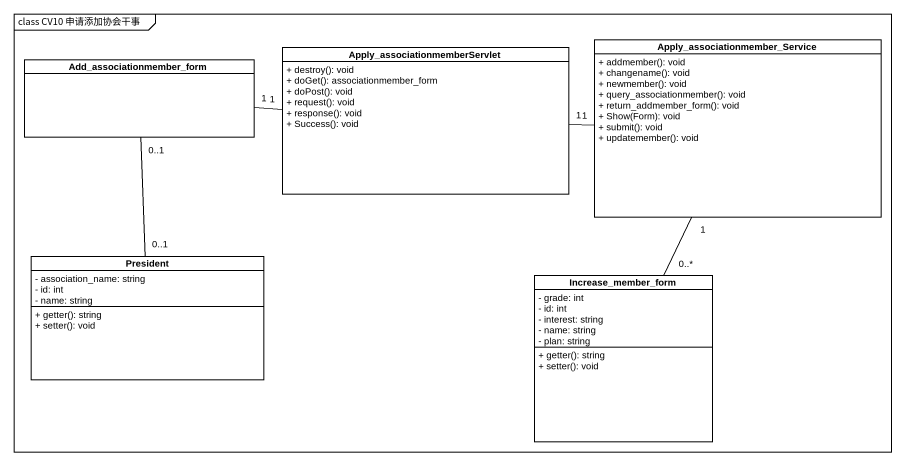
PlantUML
@startuml
mainframe class CV10 申请添加协会干事
hide circle
hide empty members
skinparam classAttributeIconSize 0
class Add_associationmember_form
class "Apply_associationmemberServlet" as Apply_associationmemberServl {
  + destroy(): void
  + doGet(): associationmember_form
  + doPost(): void
  + request(): void
  + response(): void
  + Success(): void
}
class "Apply_associationmember_Service" as Apply_associationmember {
  + addmember(): void
  + changename(): void
  + newmember(): void
  + query_associationmember(): void
  + return_addmember_form(): void
  + Show(Form): void
  + submit(): void
  + updatemember(): void
}
class President {
  - association_name: string
  - id: int
  - name: string
  + getter(): string
  + setter(): void
}
class Increase_member_form {
  - grade: int
  - id: int
  - interest: string
  - name: string
  - plan: string
  + getter(): string
  + setter(): void
}
Add_associationmember_form "1" -right- "1" Apply_associationmemberServl
Add_associationmember_form "0..1" -- "0..1" President
Apply_associationmemberServl "1" -right- "1" Apply_associationmember
Apply_associationmember "1" -- "0..*" Increase_member_form
@enduml
